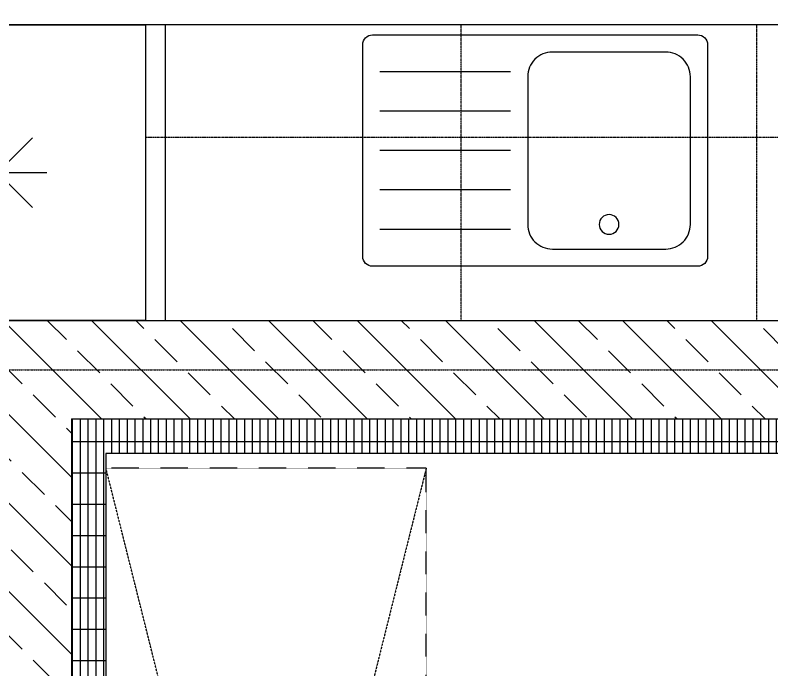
# Model space of a CAD drawing. Header units: millimetres. Extents: x -13147 to 51584, y -41547 to 69958.
# Drawn here: x 41070 to 42606, y 115 to 1445 of the extents above; entities that cross this region are included whole.
import ezdxf

# ---------------------------------------------------------------- set-up
doc = ezdxf.new("R2010")
doc.units = ezdxf.units.MM
doc.linetypes.add('HIDDEN2', pattern=[0.1875, 0.125, -0.0625])
doc.linetypes.add('STRICHPUNKT', pattern=[1, 0.5, -0.25, 0, -0.25])
for name, color, linetype in [('02-AXO-G00-L05-M0', 251, 'STRICHPUNKT'), ('02-FIL-G00-L05-ORANGE', 251, 'Continuous'), ('02-FIL-G00-L05-STB', 251, 'Continuous'), ('02-TWA-G00-L05-M0', 251, 'Continuous'), ('02-ZWA-G00-L05-M0', 251, 'Continuous'), ('07-SAN-G00-L05-Küche', 251, 'Continuous'), ('07-SAN-G00-L05-M0', 251, 'Continuous'), ('07_MOB-G00-L05-M0', 251, 'HIDDEN2')]:
    doc.layers.add(name, color=color, linetype=linetype)

# ---------------------------------------------------------------- blocks, each defined once
blk = doc.blocks.new('Kühlschrank')
blk.add_lwpolyline([(-0.3, 0), (0.3, 0), (0.3, -0.6), (-0.3, -0.6)], close=True)
for points in [[(0, -0.2), (0, -0.4)], [(0.0707, -0.2293), (-0.0707, -0.3707)], [(-0.0707, -0.2293), (0.0707, -0.3707)], [(-0.1, -0.3), (0.1, -0.3)]]:
    blk.add_lwpolyline(points)
blk = doc.blocks.new('Spüle')
for points in [[(0.4, -0.02), (-0.26, -0.02, 0.414214), (-0.28, -0.04), (-0.28, -0.47, 0.414214), (-0.26, -0.49), (0.4, -0.49, 0.414214), (0.42, -0.47), (0.42, -0.04, 0.414214)], [(-0.195, -0.055), (0.035, -0.055, -0.414214), (0.085, -0.105), (0.085, -0.405, -0.414214), (0.035, -0.455), (-0.195, -0.455, -0.414214), (-0.245, -0.405), (-0.245, -0.105, -0.414214)]]:
    blk.add_lwpolyline(points, format="xyb", close=True)
for points in [[(0.12, -0.095), (0.385, -0.095)], [(0.12, -0.175), (0.385, -0.175)], [(0.12, -0.255), (0.385, -0.255)], [(0.12, -0.335), (0.385, -0.335)], [(0.12, -0.415), (0.385, -0.415)]]:
    blk.add_lwpolyline(points)
blk.add_circle((-0.08, -0.405), 0.02)

msp = doc.modelspace()

# ---------------------------------------------------------------- hatches: boundary and pattern name
at = {"layer": '02-FIL-G00-L05-ORANGE'}
h = msp.add_hatch(dxfattribs=at)
h.set_pattern_fill('GRATE', color=256, scale=20, angle=197.0465413, style=0)
h.set_pattern_definition([(90, (-38458.126, -45395.47), (-15.875, -3e-10), []), (180, (-38458.126, -45395.47), (1e-09, -63.5), [])])
h.paths.add_polyline_path([(43824.505, 1594.5294), (43754.505, 1594.5294), (43754.505, 624.5294), (41184.505, 624.5294), (41184.505, -2175.4706), (41254.505, -2175.4706), (41254.505, 554.5294), (43824.505, 554.5294)])
at = {"layer": '02-FIL-G00-L05-STB'}
h = msp.add_hatch(dxfattribs=at)
h.set_pattern_fill('ANSI33', color=256, scale=20, angle=197.0465413, style=0)
h.set_pattern_definition([(135, (-38458.13, -45395.47), (-89.80256, -89.80256), []), (135, (-38458.13, -45305.67), (-89.80256, -89.80256), [63.5, -31.75])])
h.paths.add_polyline_path([(41184.505, 624.5294), (43754.505, 624.5294), (43754.505, 1594.5294), (46254.505, 1594.5294), (46254.505, 444.5294), (46454.5242, 444.5294), (46454.5887, 444.5294), (46454.505, 1794.5294), (43754.505, 1794.5294), (43754.505, 1984.5294), (43554.505, 1984.5294), (43554.505, 824.5294), (39579.505, 824.5294), (39579.505, 624.5294), (40984.505, 624.5294), (40984.505, -2175.4706), (40924.505, -2175.4706), (40924.505, -2375.4706), (41754.505, -2375.4706), (41754.505, -2550.4706), (41954.505, -2550.4706), (41954.505, -2175.4706), (41184.505, -2175.4706)])

# ---------------------------------------------------------------- linework, layer by layer
at = {"layer": '02-AXO-G00-L05-M0'}
msp.add_lwpolyline([(16441.8735, 724.5294), (50054.505, 724.5294)], dxfattribs=at)
at = {"layer": '02-TWA-G00-L05-M0'}
for q in [(41184.505, -2175.4706), (43754.505, 624.5294)]:
    msp.add_line((41184.505, 624.5294), q, dxfattribs=at)
msp.add_lwpolyline([(39579.505, 824.5294), (43554.505, 824.5294), (43554.505, 1984.5294)], dxfattribs=at)
at = {"layer": '02-ZWA-G00-L05-M0'}
msp.add_line((41254.505, 554.5294), (41254.505, -2175.4706), dxfattribs=at)
msp.add_lwpolyline([(43824.505, 554.5294), (41254.505, 554.5294)], dxfattribs=at)
at = {"layer": '07-SAN-G00-L05-Küche', "linetype": 'HIDDEN2', "ltscale": 0.5}
msp.add_line((43475.505, 1196.2734), (41334.5049, 1195.9802), dxfattribs=at)
for points in [[(41975.5049, 824.5294), (41975.5049, 1424.5294)], [(42575.5049, 824.5294), (42575.5049, 1424.5294)]]:
    msp.add_lwpolyline(points, dxfattribs=at)
at = {"layer": '07-SAN-G00-L05-M0'}
msp.add_lwpolyline([(43554.505, 1424.5294), (40684.5049, 1424.5294), (40684.5049, 824.5294), (43554.505, 824.5294)], close=True, dxfattribs=at)
msp.add_lwpolyline([(41375.5049, 824.5294), (41375.5049, 1424.5294)], dxfattribs=at)
at = {"layer": '07_MOB-G00-L05-M0'}
msp.add_lwpolyline([(41254.505, -2075.4706), (41904.505, -2075.4706), (41904.505, 524.5294), (41254.505, 524.5294)], close=True, dxfattribs=at)
for points in [[(41904.505, 524.5294), (41254.505, -2075.4706)], [(41904.505, -2075.4706), (41254.505, 524.5294)]]:
    msp.add_lwpolyline(points, dxfattribs=at)

# ---------------------------------------------------------------- block references
at = {"layer": '07-SAN-G00-L05-Küche', "yscale": 1000, "zscale": 1000}
for name, p, xscale, rotation in [('Kühlschrank', (41034.5049, 824.5294), 1000, 179.9999999845691), ('Spüle', (42195.5049, 1424.5294), -1000, 359.9999999795667)]:
    msp.add_blockref(name, p, dxfattribs=dict(at, xscale=xscale, rotation=rotation))

doc.saveas('drawing.dxf')
